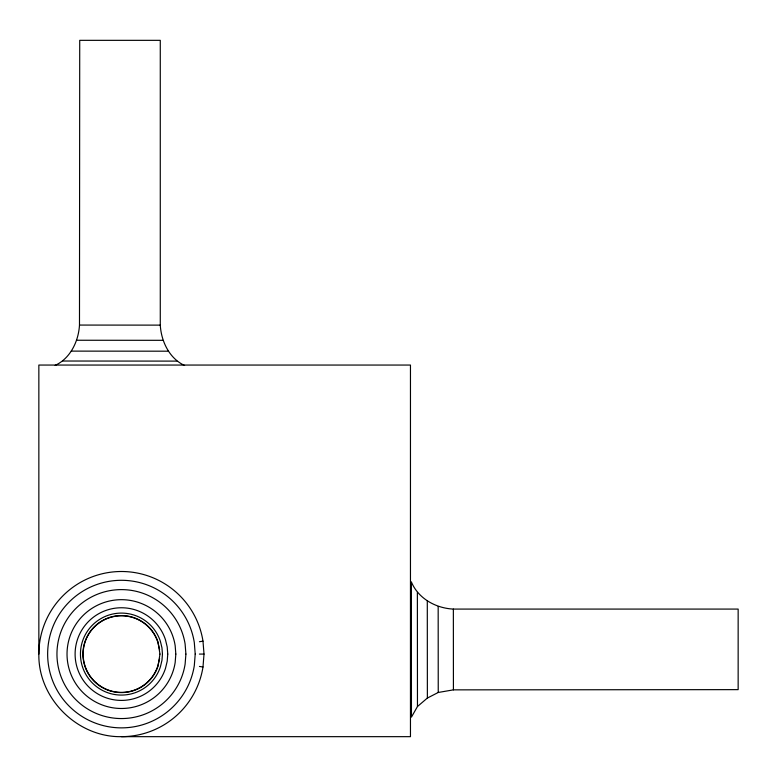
<?xml version="1.0" encoding="UTF-8"?>
<svg xmlns="http://www.w3.org/2000/svg" width="777" height="777" viewBox="0 0 777 777"><rect width="100%" height="100%" fill="white"/><g stroke="black" fill="none" stroke-linecap="round" stroke-linejoin="round"><path stroke-width="1.17" d="M55.148 365.394C70.435 358.362 78.535 341.249 79.487 325.068L79.72 40.336L160.276 40.336L160.276 325.126C161.227 341.317 169.308 358.44 184.596 365.491M121.426 736.664A82.576 82.576 0 0 0 202.991 667.006L204.011 654.079L202.991 641.161A82.576 82.576 0 0 0 114.947 571.755A82.576 82.576 0 0 0 38.85 654.079C38.015 698.232 77.282 737.499 121.426 736.664L410.46 736.664L410.46 365.054L38.85 365.054L38.85 654.079M159.615 658.527L157.848 665.918A38.287 38.287 0 0 1 98.922 685.061A38.287 38.287 0 0 1 98.922 623.105A38.287 38.287 0 0 1 157.848 642.249L159.615 649.64M417.463 706.526L411.451 717.093L411.344 581.876C418.211 598.543 435.848 608.265 453.36 609.081L738.15 609.081L738.15 689.636L453.418 689.859L438.238 692.472L427.369 698.057L417.463 706.526L417.375 592.443M199.446 641.724L202.991 641.161M79.487 325.068L160.276 325.126M76.874 340.248L162.879 340.316M71.299 351.117L168.454 351.194M62.83 361.023L176.913 361.111M199.398 654.079L204.011 654.079M199.446 666.443L202.991 667.006M453.36 609.081L453.418 689.859M438.17 606.478L438.238 692.472M427.292 600.903L427.369 698.057M159.965 654.079L158.052 665.976A38.5 38.5 0 0 1 98.796 685.236A38.5 38.5 0 0 1 98.796 622.931A38.5 38.5 0 0 1 158.052 642.181L159.965 654.079M162.451 654.079L161.956 660.353L160.421 666.753A40.996 40.996 0 0 1 97.339 687.247A40.996 40.996 0 0 1 97.339 620.92A40.996 40.996 0 0 1 160.421 641.413L161.956 647.814L162.451 654.079M167.764 654.079L167.201 661.237L165.482 668.395A46.319 46.319 0 0 1 94.202 691.559A46.319 46.319 0 0 1 94.202 616.608A46.319 46.319 0 0 1 165.482 639.772L167.201 646.93L167.764 654.079M175.825 654.079L175.165 662.548A54.4 54.4 0 0 1 91.812 699.718A54.4 54.4 0 0 1 91.812 608.449A54.4 54.4 0 0 1 175.165 645.619L175.825 654.079M185.907 654.079L185.111 664.15A64.472 64.472 0 0 1 86.315 708.158A64.472 64.472 0 0 1 86.315 600.009A64.472 64.472 0 0 1 185.111 644.016L185.907 654.079M195.212 654.079L194.308 665.617A73.786 73.786 0 0 1 81.245 715.967A73.786 73.786 0 0 1 81.245 592.2A73.786 73.786 0 0 1 194.308 642.55L195.212 654.079"/></g></svg>
